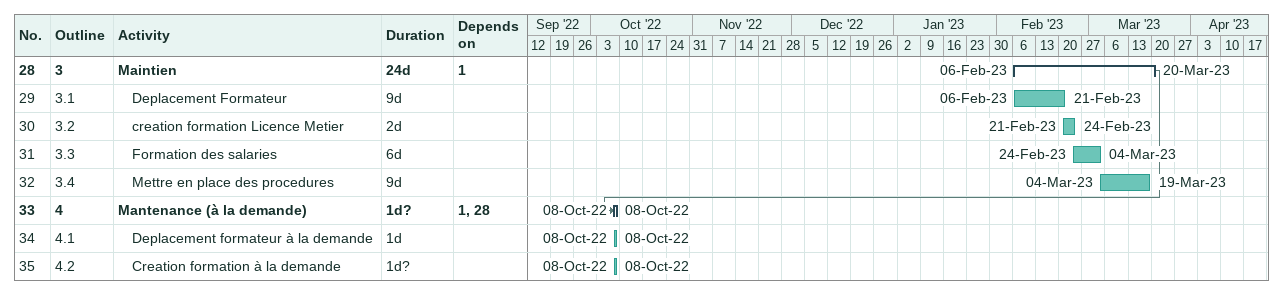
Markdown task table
| ID | WBS | Task | Duration | Start | Finish | Predecessors |
|---|---|---|---|---|---|---|
| 28 | 3 | **Maintien** | 24d | 2023-02-06 | 2023-03-20 | 1 |
| 29 | 3.1 | Deplacement Formateur | 9d | 2023-02-06 | 2023-02-21 |  |
| 30 | 3.2 | creation formation Licence Metier | 2d | 2023-02-21 | 2023-02-24 |  |
| 31 | 3.3 | Formation des salaries | 6d | 2023-02-24 | 2023-03-04 |  |
| 32 | 3.4 | Mettre en place des procedures | 9d | 2023-03-04 | 2023-03-19 |  |
| 33 | 4 | **Mantenance (à la demande)** | 1d? | 2022-10-08 | 2022-10-08 | 1, 28 |
| 34 | 4.1 | Deplacement formateur à la demande | 1d | 2022-10-08 | 2022-10-08 |  |
| 35 | 4.2 | Creation formation à la demande | 1d? | 2022-10-08 | 2022-10-08 |  |
